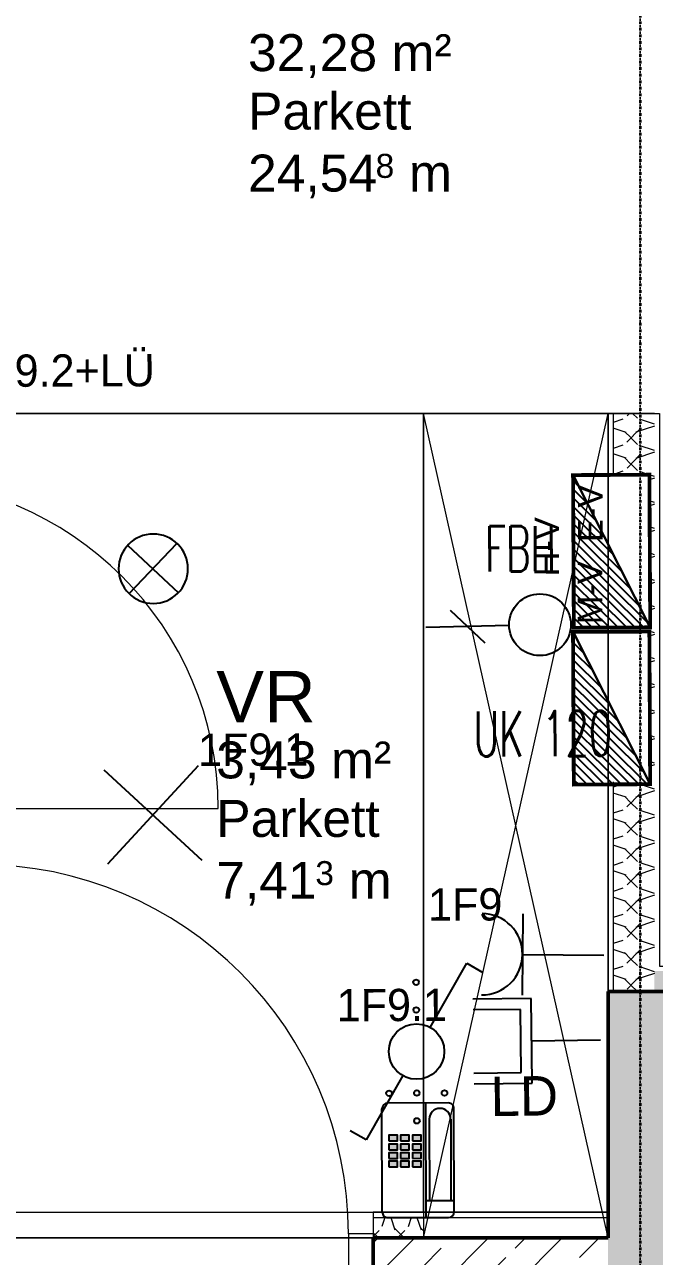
# Model space of a CAD drawing. Header units: metres. Extents: x -17679 to 22565, y -12299 to 33430.
# Drawn here: x 3094 to 4627, y 19625 to 22626 of the extents above; entities that cross this region are included whole.
import ezdxf
from ezdxf.enums import TextEntityAlignment as Align

# ---------------------------------------------------------------- set-up
doc = ezdxf.new("R2010")
doc.units = ezdxf.units.M
doc.linetypes.add('Strich Punkt Mittel', pattern=[0.015875, 0.00635, -0.004763, 0, -0.004763])
doc.linetypes.add('Verdeckt', pattern=[0.003, 0.002, -0.001])
doc.layers.get('0').update_dxf_attribs({"color": 252})
for name, color, linetype, lineweight in [('A_Decken', 8, 'Continuous', 13), ('A_Moebel', 6, 'Continuous', 13), ('A_Raeume', 7, 'Continuous', 13), ('A_Raeume_', 7, 'Continuous', 5), ('A_Raeume_Beschriftung_', 7, 'Continuous', 9), ('A_Raster_', 1, 'Continuous', 9), ('A_Tueren', 31, 'Continuous', 13), ('A_Waende', 7, 'Continuous', 13), ('Text', 130, 'Continuous', 9)]:
    doc.layers.add(name, color=color, linetype=linetype, lineweight=lineweight)
for name, color, linetype, true_color in [('E_Muster', 18, 'Continuous', 0x080808), ('E_NACHRTECH', 3, 'Continuous', 0x00fa00), ('E_Steckdose+Schalter', 150, 'Continuous', 0x0b6cf4), ('ET_NACHRTECH', 92, 'Continuous', 0x00d100)]:
    doc.layers.add(name, color=color, linetype=linetype, true_color=true_color)
doc.layers.add('ET_LEGENDE - Wohnung$0$800_KO_HI____L', color=130, linetype='Continuous')
doc.styles.add('Arial_2', font='arial.ttf', dxfattribs={"height": 0.09})
doc.styles.add('Arial_3', font='arial.ttf', dxfattribs={"height": 0.05849})
doc.styles.add('Arial_4', font='arial.ttf', dxfattribs={"height": 0.125})
doc.styles.add('Arial_7', font='arial.ttf', dxfattribs={"height": 0.06})
doc.styles.add('ET_LEGENDE - Wohnung$0$ROMANS', font='romans.shx', dxfattribs={"width": 0.6})
pattern_1 = [(45, (0, 0), (-0.08980256, 0.08980256), []), (45, (0.0898, 0), (-0.08980256, 0.08980256), [0.0635, -0.03175])]

# ---------------------------------------------------------------- blocks, each defined once
blk = doc.blocks.new('*U543')
for p, q in [((-70.7, -70.7), (70.7, 70.7)), ((70.7, -70.7), (-70.7, 70.7))]:
    blk.add_line(p, q)
at = {"style": 'ET_LEGENDE - Wohnung$0$ROMANS', "width": 0.6, "flags": 1}
for tag, p in [('RAUMBUCHNUMMER', (0, -400)), ('ANLAGE', (0, -550))]:
    blk.add_attdef(tag, text='', height=100, dxfattribs=at).set_placement(p, align=Align.MIDDLE)
for tag, p in [('TEILANLAGE_NR', (0, -700)), ('KOMPONENTE', (0, -850)), ('KOMPONENTE_NR', (0, -1000)), ('BEZEICHNUNG', (0, -1150)), ('TYP', (0, -1300)), ('HERSTELLER', (0, -1450)), ('MODEL', (0, -1600)), ('LEISTUNG_MAX', (0, -1750)), ('SPEZIFISCH_1', (0, -1900)), ('SPEZIFISCH_2', (0, -2050)), ('SPEZIFISCH_3', (0, -2200)), ('SPEZIFISCH_4', (0, -2350)), ('SPEZIFISCH_5', (0, -2500)), ('GEWERKE_CODE', (0, -2650)), ('LV_POS', (0, -2800)), ('ZAEHLER', (0, -2950)), ('PLATZHALTER_1', (0, -3100)), ('PLATZHALTER_2', (0, -3250)), ('PLATZHALTER_3', (0, -3400)), ('JOBLISTE_VDMA', (0, -3550)), ('ET_SPEZIFISCH_1', (0, -3700)), ('ET_SPEZIFISCH_2', (0, -3850)), ('ET_SPEZIFISCH_3', (0, -4000)), ('ET_SPEZIFISCH_4', (0, -4150)), ('ET_SPEZIFISCH_5', (0, -4300)), ('ET_SPEZIFISCH_6', (0, -4450)), ('ET_SPEZIFISCH_7', (0, -4600))]:
    blk.add_attdef(tag, text='', height=100, dxfattribs=at).set_placement(p, align=Align.MIDDLE_CENTER)
blk = doc.blocks.new('hzmdba')
at = {"color": 1}
for points in [[(5046.03, 1505.526), (5046.95, 1503.842)], [(5045.639, 1504.237), (5047.346, 1505.147)]]:
    blk.add_lwpolyline(points, dxfattribs=at)
blk.add_circle((5046.5, 1504.686), 0.963, dxfattribs=at)
blk = doc.blocks.new('*U553')
for p, q in [((62.5, 0), (-62.5, 0)), ((0, 0), (0, -125))]:
    blk.add_line(p, q)
blk.add_arc((0, 62.5), 62.5, 180, 0)
at = {"style": 'ET_LEGENDE - Wohnung$0$ROMANS', "width": 0.8, "flags": 1}
for tag, p in [('RAUMBUCHNUMMER', (0, -425)), ('ANLAGE', (0, -595.4)), ('TEILANLAGE_NR', (0, -755.5)), ('KOMPONENTE', (0, -901.3)), ('KOMPONENTE_NR', (0, -1063.3)), ('BEZEICHNUNG', (0, -1205.6)), ('TYP', (0, -1346.7)), ('HERSTELLER', (0, -1514.1)), ('MODEL', (0, -1677.3)), ('LEISTUNG_MAX', (0, -1851.5)), ('SPEZIFISCH_1', (0, -2012.8)), ('SPEZIFISCH_2', (0, -2200)), ('SPEZIFISCH_3', (0, -2374.2)), ('SPEZIFISCH_4', (0, -2548.5)), ('SPEZIFISCH_5', (0, -2722.7)), ('GEWERKE_CODE', (0, -2897)), ('LV_POS', (0, -3071.2)), ('ZAEHLER', (0, -3245.5)), ('PLATZHALTER_1', (0, -3419.7)), ('PLATZHALTER_2', (0, -3594)), ('PLATZHALTER_3', (0, -3768.2)), ('JOBLISTE_VDMA', (0, -3942.5)), ('ET_SPEZIFISCH_1', (0, -4116.7)), ('ET_SPEZIFISCH_2', (0, -4291)), ('ET_SPEZIFISCH_3', (0, -4465.2)), ('ET_SPEZIFISCH_4', (0, -4639.5)), ('ET_SPEZIFISCH_5', (0, -4813.7)), ('ET_SPEZIFISCH_6', (0, -4988)), ('ET_SPEZIFISCH_7', (0, -5162.2))]:
    blk.add_attdef(tag, text='', height=100, dxfattribs=at).set_placement(p, align=Align.MIDDLE)
blk = doc.blocks.new('*U544')
for p, q in [((-62.5, 85.9), (-62.5, 0)), ((-46.5, 85.9), (-46.5, 16)), ((46.5, 16), (46.5, 85.9)), ((62.5, 0), (62.5, 85.9)), ((-62.5, 0), (62.5, 0)), ((-46.5, 16), (46.5, 16)), ((0, 0), (0, -101.6))]:
    blk.add_line(p, q)
at = {"style": 'ET_LEGENDE - Wohnung$0$ROMANS', "width": 0.8, "flags": 1}
for tag, p in [('RAUMBUCHNUMMER', (0, -334.5)), ('ANLAGE', (0, -505)), ('TEILANLAGE_NR', (0, -665)), ('KOMPONENTE', (0, -810.9)), ('KOMPONENTE_NR', (0, -972.8)), ('BEZEICHNUNG', (0, -1115.1)), ('TYP', (0.8, -1261.8)), ('HERSTELLER', (0, -1423.6)), ('MODEL', (0, -1586.8)), ('LEISTUNG_MAX', (0, -1761)), ('SPEZIFISCH_1', (0, -1935.3)), ('SPEZIFISCH_2', (0, -2109.5)), ('SPEZIFISCH_3', (0, -2283.8)), ('SPEZIFISCH_4', (0, -2458)), ('SPEZIFISCH_5', (0, -2632.3)), ('GEWERKE_CODE', (0, -2806.5)), ('LV_POS', (0, -2980.8)), ('ZAEHLER', (0, -3155)), ('PLATZHALTER_1', (0, -3329.3)), ('PLATZHALTER_2', (0, -3503.5)), ('PLATZHALTER_3', (0, -3677.8)), ('JOBLISTE_VDMA', (0, -3852)), ('ET_SPEZIFISCH_1', (0, -4026.3)), ('ET_SPEZIFISCH_2', (0, -4200.5)), ('ET_SPEZIFISCH_3', (0, -4374.8)), ('ET_SPEZIFISCH_4', (0, -4549)), ('ET_SPEZIFISCH_5', (0, -4723.3)), ('ET_SPEZIFISCH_6', (0, -4897.5)), ('ET_SPEZIFISCH_7', (0, -5071.8))]:
    blk.add_attdef(tag, text='', height=100, dxfattribs=at).set_placement(p, align=Align.TOP_CENTER)
blk = doc.blocks.new('*U555')
h = blk.add_hatch()
h.set_pattern_fill('ANSI31', color=256, scale=5, style=0)
h.set_pattern_definition([(45, (1095.665, 558.405), (-11.22532, 11.22532), [])])
h.paths.add_polyline_path([(0, 0), (0, 200), (400, 200)])
blk.add_line((0, 0), (400, 200))
at = {"const_width": 10}
blk.add_lwpolyline([(0, 200), (400, 200), (400, 0), (0, 0)], close=True, dxfattribs=at)
blk.add_lwpolyline([(0, 0), (0, 200), (400, 200), (0, 0)])
at = {"style": 'ET_LEGENDE - Wohnung$0$ROMANS', "width": 0.6, "flags": 1}
for tag, p in [('RAUMBUCHNUMMER', (500, -300)), ('ANLAGE', (500, -450))]:
    blk.add_attdef(tag, text='', height=100, dxfattribs=at).set_placement(p, align=Align.MIDDLE)
for tag, p in [('TEILANLAGE_NR', (500, -600)), ('KOMPONENTE', (500, -750)), ('KOMPONENTE_NR', (500, -900)), ('BEZEICHNUNG', (500, -1050)), ('TYP', (500, -1200)), ('HERSTELLER', (500, -1350)), ('MODEL', (500, -1500)), ('LEISTUNG_MAX', (500, -1650)), ('SPEZIFISCH_1', (500, -1800)), ('SPEZIFISCH_2', (500, -1950)), ('SPEZIFISCH_3', (500, -2100)), ('SPEZIFISCH_4', (500, -2250)), ('SPEZIFISCH_5', (500, -2400)), ('GEWERKE_CODE', (500, -2550)), ('LV_POS', (500, -2700)), ('ZAEHLER', (500, -2850)), ('PLATZHALTER_1', (500, -3000)), ('PLATZHALTER_2', (500, -3150)), ('PLATZHALTER_3', (500, -3300)), ('JOBLISTE_VDMA', (500, -3450)), ('ET_SPEZIFISCH_1', (500, -3600)), ('ET_SPEZIFISCH_2', (500, -3750)), ('ET_SPEZIFISCH_3', (500, -3900)), ('ET_SPEZIFISCH_4', (500, -4050)), ('ET_SPEZIFISCH_5', (500, -4200)), ('ET_SPEZIFISCH_6', (500, -4350)), ('ET_SPEZIFISCH_7', (500, -4500))]:
    blk.add_attdef(tag, text='', height=100, dxfattribs=at).set_placement(p, align=Align.MIDDLE_CENTER)
blk = doc.blocks.new('*U533')
for p, q in [((25, 43.3), (91.7, 158.8)), ((91.7, 158.8), (120.5, 142.1)), ((-25, -43.3), (-91.7, -158.8)), ((-91.7, -158.8), (-120.5, -142.1))]:
    blk.add_line(p, q)
blk.add_circle((0, 0), 50)
at = {"layer": 'ET_LEGENDE - Wohnung$0$800_KO_HI____L'}
for centre in [(0, 125), (0, 75), (-50, -75), (0, -75), (50, -75), (0, -125)]:
    blk.add_circle(centre, 5, dxfattribs=at)
at = {"style": 'ET_LEGENDE - Wohnung$0$ROMANS', "width": 0.6, "flags": 1}
for tag, p in [('RAUMBUCHNUMMER', (-0.2, -465.7)), ('ANLAGE', (-0.2, -615.7))]:
    blk.add_attdef(tag, text='', height=100, dxfattribs=at).set_placement(p, align=Align.MIDDLE)
for tag, p in [('TEILANLAGE_NR', (-0.2, -765.7)), ('KOMPONENTE', (-0.2, -915.7)), ('KOMPONENTE_NR', (-0.2, -1065.7)), ('BEZEICHNUNG', (-0.2, -1215.7)), ('TYP', (-0.2, -1365.7)), ('HERSTELLER', (-0.2, -1515.7)), ('MODEL', (-0.2, -1665.7)), ('LEISTUNG_MAX', (-0.2, -1815.7)), ('SPEZIFISCH_1', (-0.2, -1965.7)), ('SPEZIFISCH_2', (-0.2, -2115.7)), ('SPEZIFISCH_3', (-0.2, -2265.7)), ('SPEZIFISCH_4', (-0.2, -2415.7)), ('SPEZIFISCH_5', (-0.2, -2565.7)), ('GEWERKE_CODE', (-0.2, -2715.7)), ('LV_POS', (-0.2, -2865.7)), ('ZAEHLER', (-0.2, -3015.7)), ('PLATZHALTER_1', (-0.2, -3165.7)), ('PLATZHALTER_2', (-0.2, -3315.7)), ('PLATZHALTER_3', (-0.2, -3465.7)), ('JOBLISTE_VDMA', (-0.2, -3615.7)), ('ET_SPEZIFISCH_1', (-0.2, -3765.7)), ('ET_SPEZIFISCH_2', (-0.2, -3915.7)), ('ET_SPEZIFISCH_3', (-0.2, -4065.7)), ('ET_SPEZIFISCH_4', (-0.2, -4215.7)), ('ET_SPEZIFISCH_5', (-0.2, -4365.7)), ('ET_SPEZIFISCH_6', (-0.2, -4515.7)), ('ET_SPEZIFISCH_7', (-0.2, -4665.7))]:
    blk.add_attdef(tag, text='', height=100, dxfattribs=at).set_placement(p, align=Align.MIDDLE_CENTER)
blk = doc.blocks.new('*U540')
h = blk.add_hatch(color=256)
h.dxf.hatch_style = 1
h.paths.add_polyline_path([(76.7, -51.1), (53.8, -51.1), (53.8, -65.8), (76.7, -65.8)])
h.paths.add_polyline_path([(76.7, -27.6), (53.8, -27.6), (53.8, -42.3), (76.7, -42.3)])
h.paths.add_polyline_path([(76.7, -5.2), (53.8, -5.2), (53.8, -19.9), (76.7, -19.9)])
h.paths.add_polyline_path([(76.7, 17.1), (53.8, 17.1), (53.8, 2.4), (76.7, 2.4)])
h.paths.add_polyline_path([(46.1, 17.1), (23.2, 17.1), (23.2, 2.4), (46.1, 2.4)])
h.paths.add_polyline_path([(46.1, -5.2), (23.2, -5.2), (23.2, -19.9), (46.1, -19.9)])
h.paths.add_polyline_path([(46.1, -27.6), (23.2, -27.6), (23.2, -42.3), (46.1, -42.3)])
h.paths.add_polyline_path([(46.1, -51.1), (23.2, -51.1), (23.2, -65.8), (46.1, -65.8)])
h.paths.add_polyline_path([(14.9, -51.1), (-8, -51.1), (-8, -65.8), (14.9, -65.8)])
h.paths.add_polyline_path([(14.9, -27.6), (-8, -27.6), (-8, -42.3), (14.9, -42.3)])
h.paths.add_polyline_path([(14.9, -5.2), (-8, -5.2), (-8, -19.9), (14.9, -19.9)])
h.paths.add_polyline_path([(14.9, 17.1), (-8, 17.1), (-8, 2.4), (14.9, 2.4)])
at = {"linetype": 'Continuous'}
for p, q in [((-94.4, 135), (-94.4, -135)), ((79.4, 150), (-79.4, 150)), ((-20.7, 150), (-20.7, -150)), ((94.4, 135), (94.4, -135)), ((-20.7, 105.5), (-94.4, 105.5)), ((-85.6, -107.9), (-85.6, 105.5)), ((-29.5, -107.9), (-29.5, 105.5)), ((-79.4, -150), (79.4, -150))]:
    blk.add_line(p, q, dxfattribs=at)
for points in [[(14.9, 17.1), (-8, 17.1), (-8, 2.4), (14.9, 2.4)], [(46.1, 17.1), (23.2, 17.1), (23.2, 2.4), (46.1, 2.4)], [(76.7, 17.1), (53.8, 17.1), (53.8, 2.4), (76.7, 2.4)], [(14.9, -5.2), (-8, -5.2), (-8, -19.9), (14.9, -19.9)], [(14.9, -27.6), (-8, -27.6), (-8, -42.3), (14.9, -42.3)], [(46.1, -5.2), (23.2, -5.2), (23.2, -19.9), (46.1, -19.9)], [(46.1, -27.6), (23.2, -27.6), (23.2, -42.3), (46.1, -42.3)], [(76.7, -5.2), (53.8, -5.2), (53.8, -19.9), (76.7, -19.9)], [(76.7, -27.6), (53.8, -27.6), (53.8, -42.3), (76.7, -42.3)], [(14.9, -51.1), (-8, -51.1), (-8, -65.8), (14.9, -65.8)], [(46.1, -51.1), (23.2, -51.1), (23.2, -65.8), (46.1, -65.8)], [(76.7, -51.1), (53.8, -51.1), (53.8, -65.8), (76.7, -65.8)]]:
    blk.add_lwpolyline(points, close=True, dxfattribs=at)
for centre, radius, start, end in [((-79.4, 135), 15, 90, 180), ((79.4, 135), 15, 0, 90), ((-57.5, -107.9), 28, 180, 0), ((-79.4, -135), 15, 180, 270), ((79.4, -135), 15, 270, 0)]:
    blk.add_arc(centre, radius, start, end, dxfattribs=at)
at = {"style": 'ET_LEGENDE - Wohnung$0$ROMANS', "width": 0.6, "flags": 1}
for tag, p in [('RAUMBUCHNUMMER', (0, -450)), ('ANLAGE', (0, -600))]:
    blk.add_attdef(tag, text='', height=100, dxfattribs=at).set_placement(p, align=Align.MIDDLE)
for tag, p in [('TEILANLAGE_NR', (0, -750)), ('KOMPONENTE', (0, -900)), ('KOMPONENTE_NR', (0, -1050)), ('BEZEICHNUNG', (0, -1200)), ('TYP', (0, -1350)), ('HERSTELLER', (0, -1500)), ('MODEL', (0, -1650)), ('LEISTUNG_MAX', (0, -1800)), ('SPEZIFISCH_1', (0, -1950)), ('SPEZIFISCH_2', (0, -2100)), ('SPEZIFISCH_3', (0, -2250)), ('SPEZIFISCH_4', (0, -2400)), ('SPEZIFISCH_5', (0, -2550)), ('GEWERKE_CODE', (0, -2700)), ('LV_POS', (0, -2850)), ('ZAEHLER', (0, -3000)), ('PLATZHALTER_1', (0, -3150)), ('PLATZHALTER_2', (0, -3300)), ('PLATZHALTER_3', (0, -3450)), ('JOBLISTE_VDMA', (0, -3600)), ('ET_SPEZIFISCH_1', (0, -3750)), ('ET_SPEZIFISCH_2', (0, -3900)), ('ET_SPEZIFISCH_3', (0, -4050)), ('ET_SPEZIFISCH_4', (0, -4200)), ('ET_SPEZIFISCH_5', (0, -4350)), ('ET_SPEZIFISCH_6', (0, -4500)), ('ET_SPEZIFISCH_7', (0, -4650))]:
    blk.add_attdef(tag, text='', height=100, dxfattribs=at).set_placement(p, align=Align.MIDDLE_CENTER)
blk = doc.blocks.new('*U541')
blk.add_line((0, 65), (0, 240))
at = {"linetype": 'Continuous', "ltscale": 0.125}
blk.add_line((35.4, 187.9), (-35.4, 117.1), dxfattribs=at)
blk.add_circle((0, 0), 65)
at = {"style": 'ET_LEGENDE - Wohnung$0$ROMANS', "width": 0.6, "flags": 1}
for tag, p in [('RAUMBUCHNUMMER', (0, -400)), ('ANLAGE', (0, -550))]:
    blk.add_attdef(tag, text='', height=100, dxfattribs=at).set_placement(p, align=Align.MIDDLE)
for tag, p in [('TEILANLAGE_NR', (0, -700)), ('KOMPONENTE', (0, -850)), ('KOMPONENTE_NR', (0, -1000)), ('BEZEICHNUNG', (0, -1150)), ('TYP', (0, -1300)), ('HERSTELLER', (0, -1450)), ('MODEL', (0, -1600)), ('LEISTUNG_MAX', (0, -1750)), ('SPEZIFISCH_1', (0, -1900)), ('SPEZIFISCH_2', (0, -2050)), ('SPEZIFISCH_3', (0, -2200)), ('SPEZIFISCH_4', (0, -2350)), ('SPEZIFISCH_5', (0, -2500)), ('GEWERKE_CODE', (0, -2650)), ('LV_POS', (0, -2800)), ('ZAEHLER', (0, -2950)), ('PLATZHALTER_1', (0, -3100)), ('PLATZHALTER_2', (0, -3250)), ('PLATZHALTER_3', (0, -3400)), ('JOBLISTE_VDMA', (0, -3550)), ('ET_SPEZIFISCH_1', (0, -3700)), ('ET_SPEZIFISCH_2', (0, -3850)), ('ET_SPEZIFISCH_3', (0, -4000)), ('ET_SPEZIFISCH_4', (0, -4150)), ('ET_SPEZIFISCH_5', (0, -4300)), ('ET_SPEZIFISCH_6', (0, -4450)), ('ET_SPEZIFISCH_7', (0, -4600))]:
    blk.add_attdef(tag, text='', height=100, dxfattribs=at).set_placement(p, align=Align.MIDDLE_CENTER)
blk = doc.blocks.new('UZ_D1 - SL_0900x2000_Wohnungstür-5426848-263_PP_03DG_BT2')
at = {"layer": 'A_Tueren', "lineweight": 5}
for p, q in [((-0.45, 0.1), (-0.51, 0.1)), ((-0.45, -0.1), (-0.45, 0.1)), ((0.45, 0.1), (0.51, 0.1)), ((0.45, -0.1), (0.45, 0.1)), ((-0.51, -0.1), (-0.45, -0.1)), ((0.51, -0.1), (0.45, -0.1)), ((0.45, -0.1), (0.45, -1))]:
    blk.add_line(p, q, dxfattribs=at)
blk.add_arc((0.45, -0.1), 0.9, 180, 270, dxfattribs=at)
blk = doc.blocks.new('Moeb_Schrank - Schrank_2m-8424423-263_PP_03DG_BT2')
at = {"layer": 'A_Moebel', "color": 8}
for p, q in [((0, 0), (2.009, 0.45)), ((0, 0.45), (2.009, 0)), ((2.009, 0.45), (0, 0.45)), ((0, 0.45), (0, 0)), ((0.0625, 0.45), (2.009, 0.45)), ((2.009, 0), (2.009, 0.45)), ((2.009, 0.45), (2.009, 0)), ((0, 0), (1.1113, 0)), ((1.1113, 0), (0.0625, 0)), ((1.1113, 0), (1.4613, 0)), ((1.4613, 0), (1.1113, 0)), ((1.4613, 0), (1.5113, 0)), ((1.5113, 0), (1.4613, 0)), ((1.5113, 0), (1.8613, 0)), ((1.8613, 0), (1.5113, 0)), ((2.009, 0), (1.8613, 0)), ((1.8613, 0), (2.009, 0))]:
    blk.add_line(p, q, dxfattribs=at)
blk = doc.blocks.new('UZ_D1 - SL_0800x2000_Zimmertür_Stahlzarge_GK-5426788-263_PP_03DG_BT2')
at = {"layer": 'A_Tueren', "lineweight": 5}
for p, q in [((0.4, 0.06), (0.4, 0.86)), ((-0.46, 0.06), (-0.4, 0.06)), ((-0.4, 0.06), (-0.4, -0.06)), ((0.4, 0.06), (0.4, -0.06)), ((0.46, 0.06), (0.4, 0.06)), ((-0.4, -0.06), (-0.46, -0.06)), ((0.4, -0.06), (0.46, -0.06))]:
    blk.add_line(p, q, dxfattribs=at)
blk.add_arc((0.4, 0.06), 0.8, 90, 180, dxfattribs=at)
blk = doc.blocks.new('6546546')
at = {"layer": 'A_Waende', "lineweight": 5, "true_color": 0x636466}
h = blk.add_hatch(dxfattribs=at)
h.set_pattern_fill('FP_34', color=251, angle=247.64, style=0, pattern_type=2)
h.set_pattern_definition([(134.998, (-45.08321, 77.18086), (-0.253995, 0.127012), [0.02245, -0.15715]), (134.998, (-45.19435, 77.22874), (-0.253995, 0.127012), [0.02245, -0.15715]), (134.998, (-45.08296, 77.24455), (-0.253995, 0.127012), [0.02245, -0.15715]), (134.998, (-45.1941, 77.29243), (-0.253995, 0.127012), [0.02245, -0.15715]), (161.563, (-45.099206, 77.19717), (-0.5079932, 0.1270184), [0.0502, -0.35141]), (161.563, (-45.14697, 77.212492), (-0.5079932, 0.1270184), [0.0502, -0.35141]), (161.563, (-45.099337, 77.25994), (-0.5079932, 0.1270184), [0.0502, -0.35141]), (161.563, (-45.14672, 77.276186), (-0.5079932, 0.1270184), [0.0502, -0.35141]), (224.998, (-45.19428, 77.197355), (0.254004, 0.126995), [0.02245, -0.15715]), (224.998, (-45.08296, 77.24455), (0.254004, 0.126995), [0.02245, -0.15715]), (224.998, (-45.194415, 77.26012), (0.254004, 0.126995), [0.02245, -0.15715]), (224.998, (-45.08271, 77.30825), (0.254004, 0.126995), [0.02245, -0.15715]), (198.433, (-45.14697, 77.212492), (0.508002, 0.126983), [0.0502, -0.35141]), (198.433, (-45.09927, 77.228555), (0.508002, 0.126983), [0.0502, -0.35141]), (198.433, (-45.14672, 77.276186), (0.508002, 0.126983), [0.0502, -0.35141]), (198.433, (-45.09902, 77.29225), (0.508002, 0.126983), [0.0502, -0.35141])])
h.paths.add_polyline_path([(-45.0956, 76.4765), (-45.0956, 77.8854), (-45.1956, 77.8854), (-45.1956, 77.7377), (-45.1081, 77.7377), (-45.1081, 76.9877), (-45.1956, 76.9877), (-45.1956, 76.4765), (-45.1521, 76.4765)])
h = blk.add_hatch(dxfattribs=at)
h.set_pattern_fill('FP_35', color=251, angle=-112.36, style=0, pattern_type=2)
h.set_pattern_definition([(224.998, (-43.00512, 76.53905), (-0.1270123, -0.2539954), [0.02245, -0.15715]), (224.998, (-43.053, 76.427905), (-0.1270123, -0.2539954), [0.02245, -0.15715]), (224.998, (-43.06882, 76.539295), (-0.1270123, -0.2539954), [0.02245, -0.15715]), (224.998, (-43.1167, 76.42815), (-0.1270123, -0.2539954), [0.02245, -0.15715]), (251.563, (-43.021435, 76.52305), (-0.1270184, -0.5079932), [0.0502, -0.35141]), (251.563, (-43.03768, 76.475667), (-0.1270184, -0.5079932), [0.0502, -0.35141]), (251.563, (-43.08513, 76.5233), (-0.1270184, -0.5079932), [0.0502, -0.35141]), (251.563, (-43.10045, 76.475536), (-0.1270184, -0.5079932), [0.0502, -0.35141]), (314.998, (-43.02162, 76.42797), (-0.1269946, 0.2540043), [0.02245, -0.15715]), (314.998, (-43.06882, 76.539295), (-0.1269946, 0.2540043), [0.02245, -0.15715]), (314.998, (-43.08531, 76.42822), (-0.1269946, 0.2540043), [0.02245, -0.15715]), (314.998, (-43.13289, 76.53862), (-0.1269946, 0.2540043), [0.02245, -0.15715]), (288.433, (-43.03768, 76.475667), (-0.12698295, 0.5080021), [0.0502, -0.35141]), (288.433, (-43.05282, 76.522983), (-0.12698295, 0.5080021), [0.0502, -0.35141]), (288.433, (-43.10045, 76.475536), (-0.12698295, 0.5080021), [0.0502, -0.35141]), (288.433, (-43.116513, 76.523233), (-0.12698295, 0.5080021), [0.0502, -0.35141])])
h.paths.add_polyline_path([(-40.9281, 76.4764), (-40.9281, 76.4765), (-40.9281, 76.5264), (-45.0956, 76.5265), (-45.0956, 76.4765), (-41.0754, 76.4764)])
h = blk.add_hatch(dxfattribs=at)
h.set_pattern_fill('FP_2', color=251, style=0, pattern_type=2)
h.set_pattern_definition(pattern_1)
h.paths.add_polyline_path([(-45.0288, 55.6487), (-45.0287, 58.2637), (-45.2087, 58.2637), (-45.2087, 55.6487), (-45.0976, 55.6487)])
h.paths.add_polyline_path([(-45.0288, 59.2837), (-45.0287, 59.2837), (-45.0285, 65.1463), (-45.2085, 65.1463), (-45.2085, 59.2837)])
h.paths.add_polyline_path([(-45.0284, 66.1663), (-45.0284, 66.1663), (-45.0283, 72.0239), (-45.2083, 72.0239), (-45.2083, 66.1663), (-45.0285, 66.1663)])
h.paths.add_polyline_path([(-45.0283, 71.3533), (-45.0283, 71.3533), (-45.0283, 71.6779)])
h.paths.add_polyline_path([(-45.0282, 73.0439), (-45.0282, 76.4765), (-45.2081, 76.4765), (-45.2082, 73.0439), (-45.0283, 73.0439)])
h = blk.add_hatch(dxfattribs=at)
h.set_pattern_fill('FP_125', color=251, angle=-112.36, style=0, pattern_type=2)
h.set_pattern_definition([(224.998, (-46.08828, 75.938825), (-0.127012, -0.253995), [0.02245, -0.15715]), (224.998, (-46.13616, 75.82768), (-0.127012, -0.253995), [0.02245, -0.15715]), (224.998, (-46.15197, 75.939075), (-0.127012, -0.253995), [0.02245, -0.15715]), (224.998, (-46.19893, 75.82755), (-0.127012, -0.253995), [0.02245, -0.15715]), (251.563, (-46.10459, 75.92283), (-0.1270184, -0.5079932), [0.0502, -0.35141]), (251.563, (-46.119912, 75.875066), (-0.1270184, -0.5079932), [0.0502, -0.35141]), (251.563, (-46.16736, 75.922697), (-0.1270184, -0.5079932), [0.0502, -0.35141]), (251.563, (-46.183606, 75.875315), (-0.1270184, -0.5079932), [0.0502, -0.35141]), (314.998, (-46.10385, 75.82737), (-0.126995, 0.254004), [0.02245, -0.15715]), (314.998, (-46.15197, 75.939075), (-0.126995, 0.254004), [0.02245, -0.15715]), (314.998, (-46.16754, 75.82762), (-0.126995, 0.254004), [0.02245, -0.15715]), (314.998, (-46.21474, 75.93894), (-0.126995, 0.254004), [0.02245, -0.15715]), (288.433, (-46.119912, 75.875066), (-0.126983, 0.508002), [0.0502, -0.35141]), (288.433, (-46.135975, 75.922763), (-0.126983, 0.508002), [0.0502, -0.35141]), (288.433, (-46.183606, 75.875315), (-0.126983, 0.508002), [0.0502, -0.35141]), (288.433, (-46.19967, 75.923012), (-0.126983, 0.508002), [0.0502, -0.35141])])
h.paths.add_polyline_path([(-45.6582, 75.8764), (-45.6582, 75.9264), (-45.7807, 75.9264), (-45.7807, 75.8764), (-45.6718, 75.8764)])
h.paths.add_polyline_path([(-46.8007, 75.8765), (-46.8007, 75.9265), (-47.0132, 75.9265), (-47.0132, 75.8765), (-46.8203, 75.8765)])
h = blk.add_hatch(dxfattribs=at)
h.set_pattern_fill('FP_2', color=251, style=0, pattern_type=2)
h.set_pattern_definition(pattern_1)
h.paths.add_polyline_path([(-45.2082, 75.6964), (-45.2082, 75.6964), (-45.2082, 75.8764), (-45.7807, 75.8764), (-45.7807, 75.6964), (-45.2582, 75.6964)])
h.paths.add_polyline_path([(-46.8081, 75.6965), (-46.8007, 75.6965), (-46.8007, 75.8765), (-50.5782, 75.8765), (-50.5782, 75.6966), (-46.8081, 75.6965)])
at = {"layer": 'A_Decken', "color": 251, "true_color": 0x636466}
for p, q in [((-45.7807, 75.8766), (-46.8007, 75.8763)), ((-46.8007, 75.8765), (-45.7807, 75.8764))]:
    blk.add_line(p, q, dxfattribs=at)
at = {"layer": 'A_Raeume', "color": 251, "linetype": 'Verdeckt', "true_color": 0x636466}
for p, q in [((-46.9681, 77.8854), (-45.6581, 77.8854)), ((-45.6581, 77.8854), (-45.2081, 77.8854))]:
    blk.add_line(p, q, dxfattribs=at)
at = {"layer": 'A_Raeume_', "color": 251, "true_color": 0x636466, "flags": 128}
for points in [[(-40.9281, 76.5389), (-40.928, 82.0144), (-42.4729, 82.0144), (-42.4729, 82.7796), (-44.7529, 82.7796), (-44.7529, 82.0145), (-46.968, 82.0146), (-46.9681, 77.8854), (-45.0831, 77.8854), (-45.0831, 76.539)], [(-45.2082, 75.9389), (-45.2081, 76.3865), (-45.2081, 76.5078), (-45.2081, 77.8854), (-46.8651, 77.8854), (-46.9681, 77.8854), (-46.9681, 76.404), (-46.9681, 76.2915), (-46.9681, 76.244), (-46.9682, 75.939)]]:
    blk.add_lwpolyline(points, close=True, dxfattribs=at)
at = {"layer": 'A_Raster_', "color": 251, "linetype": 'Strich Punkt Mittel', "lineweight": 35, "true_color": 0x636466}
blk.add_line((-45.1301, 85.8701), (-45.1313, 46.5268), dxfattribs=at)
at = {"layer": 'A_Waende', "color": 251, "true_color": 0x636466}
for p, q in [((-45.1956, 77.8854), (-45.2081, 77.8854)), ((-45.2081, 77.8854), (-45.2081, 76.4765)), ((-45.1956, 77.8854), (-45.1956, 77.7377)), ((-45.1956, 76.9877), (-45.1956, 76.4765)), ((-45.2082, 75.9389), (-45.7807, 75.9389)), ((-45.7807, 75.9389), (-45.7807, 75.9264)), ((-45.7807, 75.9264), (-45.2082, 75.9264))]:
    blk.add_line(p, q, dxfattribs=at)
at = {"layer": 'A_Waende', "color": 251, "lineweight": 5, "true_color": 0x636466}
for p, q in [((-45.0956, 77.8854), (-45.1956, 77.8854)), ((-45.7807, 75.9264), (-45.7807, 75.8764))]:
    blk.add_line(p, q, dxfattribs=at)
at = {"layer": 'A_Waende', "color": 251, "lineweight": 50, "true_color": 0x636466}
for p, q in [((-45.2081, 76.4765), (-45.2082, 75.8764)), ((-40.9281, 76.4764), (-45.2081, 76.4765)), ((-45.7807, 75.8764), (-45.7807, 75.6964)), ((-45.2082, 75.8764), (-45.7807, 75.8764))]:
    blk.add_line(p, q, dxfattribs=at)
at = {"layer": 'A_Moebel', "color": 251, "true_color": 0x636466, "rotation": 89.99827587845473}
blk.add_blockref('Moeb_Schrank - Schrank_2m-8424423-263_PP_03DG_BT2', (-45.2082, 75.8764), dxfattribs=at)
at = {"layer": 'A_Tueren', "color": 251, "true_color": 0x636466}
for name, p, rotation in [('UZ_D1 - SL_0800x2000_Zimmertür_Stahlzarge_GK-5426788-263_PP_03DG_BT2', (-47.0181, 77.3229), 269.9982758784543), ('UZ_D1 - SL_0900x2000_Wohnungstür-5426848-263_PP_03DG_BT2', (-46.2907, 75.7864), 179.9982758785824)]:
    blk.add_blockref(name, p, dxfattribs=dict(at, rotation=rotation))
at = {"layer": 'A_Raeume_Beschriftung_', "color": 251, "true_color": 0x636466, "attachment_point": 1}
for s, insert, char_height, width, style in [('32,28 m²', (-46.0853, 78.8095), 0.09, 0.58924, 'Arial_2'), ('Parkett', (-46.0853, 78.667), 0.09, 0.464979, 'Arial_2'), ('24,54', (-46.0853, 78.5161), 0.09, 0.376793, 'Arial_2'), ('8', (-45.7745, 78.5179), 0.0585, 0.056118, 'Arial_3'), (' m', (-45.7282, 78.5161), 0.09, 0.164346, 'Arial_2'), ('VR', (-46.1628, 77.2581), 0.125, 0.292616, 'Arial_4'), ('3,43 m²', (-46.1628, 77.0861), 0.09, 0.505063, 'Arial_2'), ('Parkett', (-46.1628, 76.9436), 0.09, 0.464979, 'Arial_2'), ('7,41', (-46.1628, 76.7927), 0.09, 0.292616, 'Arial_2'), ('3', (-45.9214, 76.7945), 0.0585, 0.056118, 'Arial_3'), (' m', (-45.8751, 76.7927), 0.09, 0.164346, 'Arial_2')]:
    blk.add_mtext(s, dxfattribs=dict(at, insert=insert, char_height=char_height, width=width, style=style))
at = {"layer": 'Text', "color": 251, "true_color": 0x636466, "char_height": 0.06, "attachment_point": 1, "rotation": 89.756, "style": 'Arial_7'}
for s, insert, width in [('M-V  E-V', (-45.2827, 77.3718), 0.43692), ('     H-V', (-45.3886, 77.3722), 0.340717)]:
    blk.add_mtext(s, dxfattribs=dict(at, insert=insert, width=width))

msp = doc.modelspace()

# ---------------------------------------------------------------- block references
at = {"xscale": 1000, "yscale": 1000, "zscale": 1000}
msp.add_blockref('6546546', (49723.1, -56206.7), dxfattribs=at)
at = {"extrusion": (-0.012237, 3.33787e-05, 0.999925), "xscale": -87.70202311672725, "yscale": 87.70202311672809, "zscale": 87.70202311672816, "rotation": 164.9206533351098}
msp.add_blockref('hzmdba', (-389610.3, 263862.5, -41), dxfattribs=at)
at = {"layer": 'E_NACHRTECH', "xscale": 0.9299153030073936, "yscale": 0.9299153030073936, "zscale": 0.9299153030073936, "rotation": 90.2960976245974}
msp.add_blockref('*U555', (4617.4, 21157.4), dxfattribs=at)
at = {"layer": 'E_Steckdose+Schalter'}
for name, p, xscale, yscale, zscale, rotation in [('*U541', (4348.9, 21163.8), 1.15822503442624, 1.15822503442624, 1.15822503442624, 91.36110168650983), ('*U555', (4617.3, 20775.3), 0.9299153030073936, 0.9299153030073936, 0.9299153030073936, 90.2960976245974), ('*U543', (3405.9, 20700.3), 1.626603779674895, 1.626603779674895, 1.626603779674895, 182.2804756445144), ('*U553', (4306.3, 20360.3), 1.586793636067308, 1.586793636067308, 1.586793636067308, 89.6142267636046), ('*U533', (4048.2, 20123.9), 1.35063184888113, 1.35063184888113, 1.35063184888113, 0.3582946752730158)]:
    msp.add_blockref(name, p, dxfattribs=dict(at, xscale=xscale, yscale=yscale, zscale=zscale, rotation=rotation))
at = {"layer": 'ET_NACHRTECH', "xscale": 1.652679728388548, "yscale": 1.652679728388548, "zscale": 1.652679728388548, "rotation": 90.77946431350227}
msp.add_blockref('*U544', (4328.8, 20150.2), dxfattribs=at)
at = {"layer": 'ET_NACHRTECH', "color": 102, "true_color": 0x21de37, "xscale": 0.9299153030073942, "yscale": 0.9299153030073942, "zscale": 0.9299153030073942, "rotation": 180.1777258479531}
msp.add_blockref('*U540', (4052.1, 19858.8), dxfattribs=at)

# ---------------------------------------------------------------- texts
at = {"color": 212}
for s, height, rotation, p in [('1F9.2+LÜ', 78.55, 0.1777, (2946.8, 21743.3)), ('1F9.1', 78.55, 0.1777, (3516.2, 20819.8)), ('1F9', 78.55, 0.1777, (4076.4, 20442.7)), ('1F9.1', 78.55, 0.1777, (3853.9, 20197.6)), ('LD', 96.12, 0.7795, (4229.2, 19966.4))]:
    msp.add_text(s, height=height, rotation=rotation, dxfattribs=at).set_placement(p)
at = {"layer": 'E_Muster', "color": 6, "style": 'ET_LEGENDE - Wohnung$0$ROMANS', "width": 0.6}
for s, p in [('FBH', (4215.1, 21348.5)), ('UK 120', (4187.1, 20897.6))]:
    msp.add_text(s, height=110.32, rotation=0.2961, dxfattribs=at).set_placement(p, align=Align.MIDDLE_LEFT)

doc.saveas('drawing.dxf')
